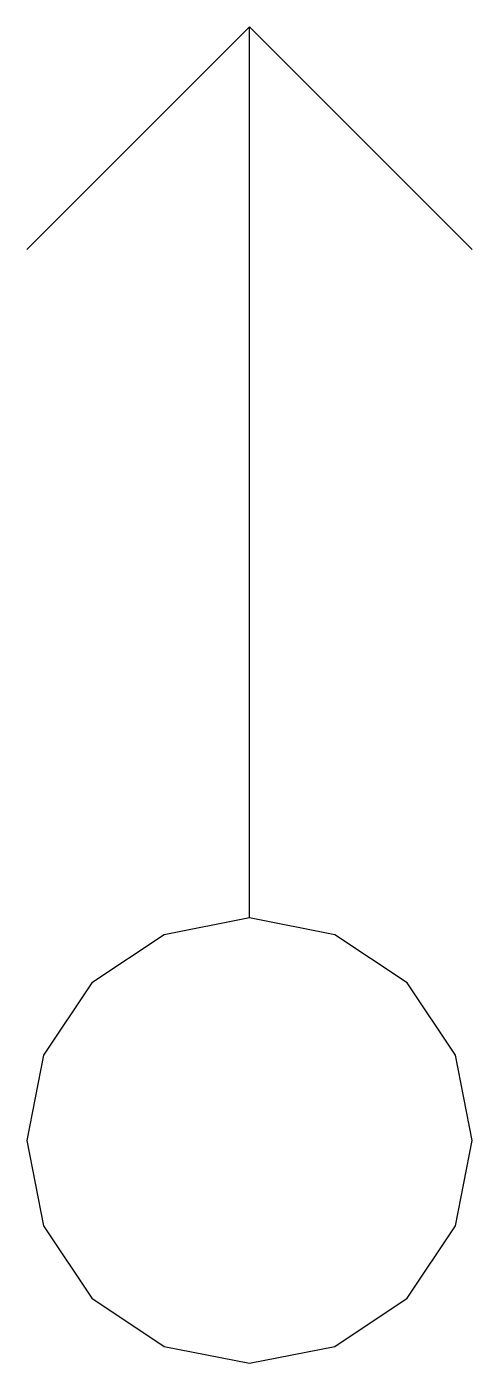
# Model space of a CAD drawing. Header units: millimetres. Extents: x -0.25 to 0.25, y -0.25 to 1.25.
import ezdxf

# ---------------------------------------------------------------- set-up
doc = ezdxf.new("R2010")
doc.units = ezdxf.units.MM

msp = doc.modelspace()

# ---------------------------------------------------------------- linework, layer by layer
at = {"color": 1, "true_color": 0xff0000}
for points in [[(-0.25, 1), (0, 1.25), (0.25, 1)], [(0, 0.25), (0, 1.25)], [(0.25, 0), (0.231, 0.0957), (0.1768, 0.1768), (0.0957, 0.231), (0, 0.25), (-0.0957, 0.231), (-0.1768, 0.1768), (-0.231, 0.0957), (-0.25, 0), (-0.231, -0.0957), (-0.1768, -0.1768), (-0.0957, -0.231), (0, -0.25), (0.0957, -0.231), (0.1768, -0.1768), (0.231, -0.0957), (0.25, 0)]]:
    msp.add_lwpolyline(points, dxfattribs=at)

doc.saveas('drawing.dxf')
